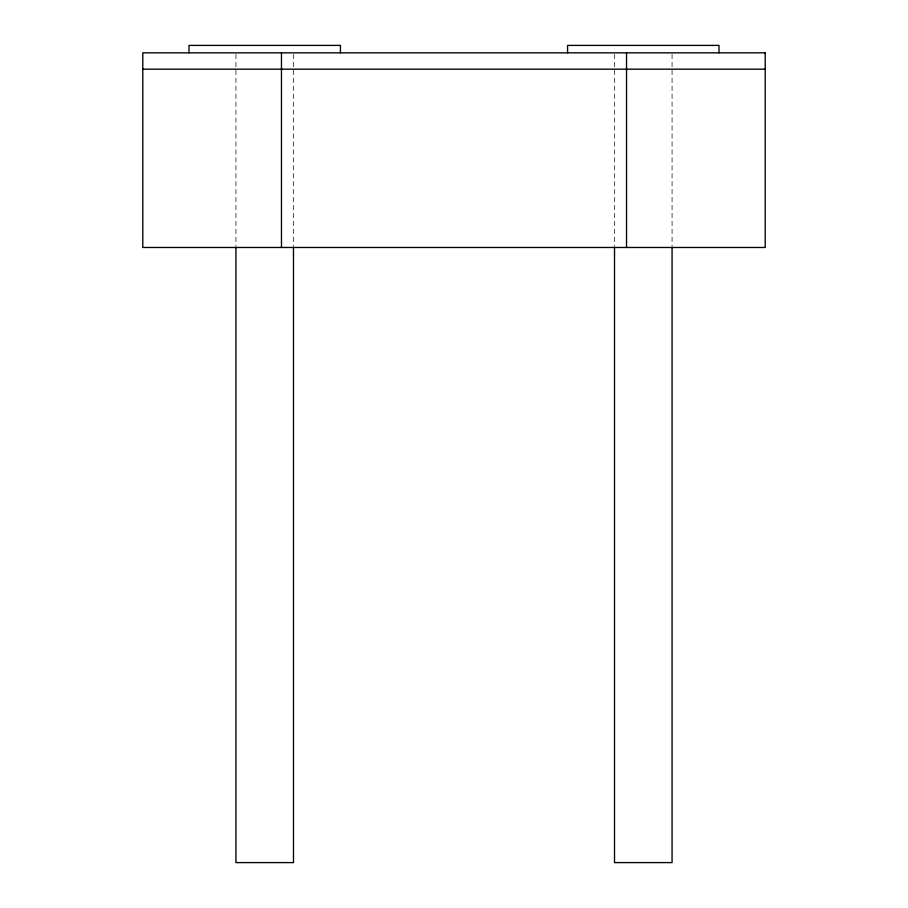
<?xml version="1.0" encoding="UTF-8"?>
<svg xmlns="http://www.w3.org/2000/svg" width="908" height="908" viewBox="0 0 908 908"><rect width="100%" height="100%" fill="white"/><g stroke="black" fill="none" stroke-linecap="round" stroke-linejoin="round"><path stroke-width="0.68" stroke-dasharray="4.54 3.41" d="M672.068 54.242L672.068 245.705M614.523 54.242L614.523 245.705M293.477 54.242L293.477 245.705M235.932 54.242L235.932 245.705"/><path stroke-width="1.36" d="M142.794 69.178L765.206 69.178M719.023 52.834L719.023 45.4L567.579 45.4L567.579 52.834M672.068 247.112L672.068 862.6L614.523 862.6L614.523 247.112M626.531 52.834L626.531 247.475M340.421 52.834L340.421 45.4L188.977 45.4L188.977 52.834M293.477 247.112L293.477 862.6L235.932 862.6L235.932 247.112M281.469 52.834L281.469 247.475M765.206 52.834L142.794 52.834L142.794 247.475L765.206 247.475L765.206 52.834"/></g></svg>
